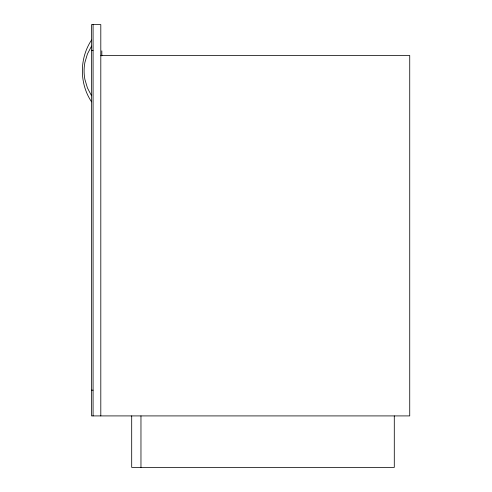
<?xml version="1.0" encoding="UTF-8"?>
<svg xmlns="http://www.w3.org/2000/svg" width="492" height="492" viewBox="0 0 492 492"><rect width="100%" height="100%" fill="white"/><g stroke="black" fill="none" stroke-linecap="round" stroke-linejoin="round"><path stroke-width="0.74" d="M91.537 40.049C79.317 58.327 79.317 83.554 91.537 101.832M91.537 46.1L87.435 53.972L84.925 62.33A44.329 44.329 0 0 0 84.925 79.544L87.435 87.908L91.537 95.78M91.537 50.344L93.08 50.344M100.805 55.491L409.731 55.491L409.731 415.912L91.537 415.912L91.537 24.6L100.805 24.6L100.805 415.912M91.537 390.168L93.08 390.168M394.289 415.912L394.289 467.4L131.696 467.4L131.696 415.912M140.964 415.912L140.964 467.4M101.832 50.861L101.832 55.916M93.08 24.6L93.08 415.912"/></g></svg>
